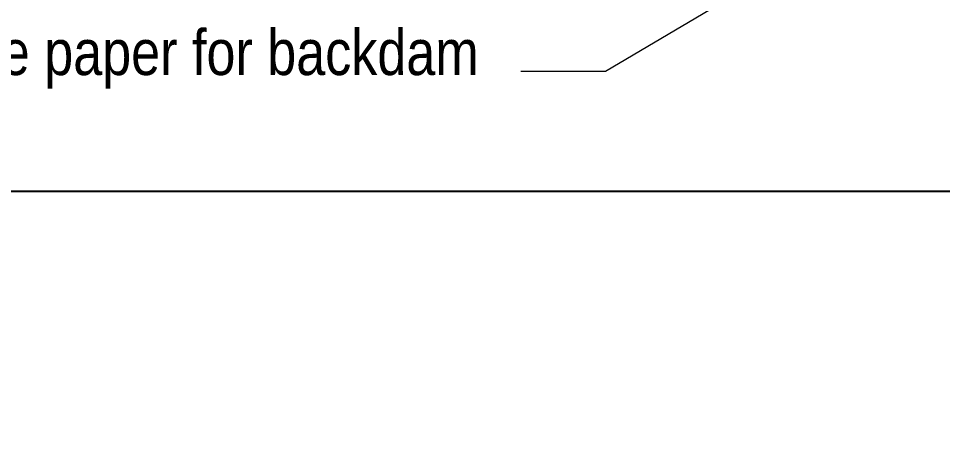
# Model space of a CAD drawing. Header units: inches. Extents: x -24 to 76, y -57 to 19.
# Drawn here: x -6.766 to -5.496, y 12.194 to 12.78 of the extents above; entities that cross this region are included whole.
import ezdxf

# ---------------------------------------------------------------- set-up
doc = ezdxf.new("R2010")
doc.units = ezdxf.units.IN
doc.header["$MEASUREMENT"] = 0
for name, color, linetype, lineweight in [('.ATI-HATCH', 7, 'Continuous', 0), ('G-ANNO-TTLB', 7, 'Continuous', 0), ('TYVEK', 7, 'Continuous', 0)]:
    doc.layers.add(name, color=color, linetype=linetype, lineweight=lineweight)

# ---------------------------------------------------------------- blocks, each defined once
blk = doc.blocks.new('Block_498')
at = {"layer": '.ATI-HATCH'}
blk.add_open_spline([(-6.7236, 13.8137), (-6.7236, 13.8137), (-6.8402, 13.7462), (-6.8402, 13.7462), (-6.8402, 13.7462), (-6.9569, 13.6787), (-6.9569, 13.6787), (-6.9569, 13.6787), (-5.0903, 12.6128), (-5.0903, 12.6128), (-5.0903, 12.6128), (-4.857, 12.7478), (-4.857, 12.7478), (-4.857, 12.7478), (-6.7236, 13.8137), (-6.7236, 13.8137)], degree=3, knots=[0, 0, 0, 0, 1, 1, 1, 2, 2, 2, 3, 3, 3, 4, 4, 4, 5, 5, 5, 5], dxfattribs=at)

msp = doc.modelspace()

# ---------------------------------------------------------------- hatches: boundary and pattern name
at = {"layer": 'G-ANNO-TTLB', "true_color": 0xff00ff, "transparency": 33554687}
h = msp.add_hatch(color=6, dxfattribs=at)
edge = h.paths.add_edge_path()
edge.add_spline(control_points=[(19.9156, -15.0652), (19.9156, -15.0652), (-20.7721, -15.0652), (-20.7721, -15.0652), (-20.7721, -15.0652), (-20.7721, 19.0598), (-20.7721, 19.0598), (-20.7721, 19.0598), (19.9156, 19.0598), (19.9156, 19.0598), (19.9156, 19.0598), (19.9156, -15.0652), (19.9156, -15.0652)], knot_values=[0, 0, 0, 0, 1, 1, 1, 2, 2, 2, 3, 3, 3, 4, 4, 4, 4], degree=3, periodic=0)
edge = h.paths.add_edge_path()
edge.add_spline(control_points=[(-20.6471, 18.9348), (-20.6471, 18.9348), (-20.6471, -14.9402), (-20.6471, -14.9402), (-20.6471, -14.9402), (19.7906, -14.9402), (19.7906, -14.9402), (19.7906, -14.9402), (19.7906, 18.9348), (19.7906, 18.9348), (19.7906, 18.9348), (-20.6471, 18.9348), (-20.6471, 18.9348)], knot_values=[0, 0, 0, 0, 1, 1, 1, 2, 2, 2, 3, 3, 3, 4, 4, 4, 4], degree=3, periodic=0)
edge.add_line((-20.6471, 18.9348), (-20.6471, 18.9348))

# ---------------------------------------------------------------- linework, layer by layer
at = {"layer": 'G-ANNO-TTLB'}
for points in [[(19.9156, -15.0652), (19.9156, -15.0652), (-20.7721, -15.0652), (-20.7721, -15.0652), (-20.7721, -15.0652), (-20.7721, 19.0598), (-20.7721, 19.0598), (-20.7721, 19.0598), (19.9156, 19.0598), (19.9156, 19.0598), (19.9156, 19.0598), (19.9156, -15.0652), (19.9156, -15.0652)], [(-20.6471, 18.9348), (-20.6471, 18.9348), (-20.6471, -14.9402), (-20.6471, -14.9402), (-20.6471, -14.9402), (19.7906, -14.9402), (19.7906, -14.9402), (19.7906, -14.9402), (19.7906, 18.9348), (19.7906, 18.9348), (19.7906, 18.9348), (-20.6471, 18.9348), (-20.6471, 18.9348)]]:
    msp.add_open_spline(points, degree=3, knots=[0, 0, 0, 0, 1, 1, 1, 2, 2, 2, 3, 3, 3, 4, 4, 4, 4], dxfattribs=at)
at = {"layer": 'TYVEK', "color": 18, "lineweight": 0, "true_color": 0x000000}
for p, q in [((-5.7089, 12.8549), (-5.9589, 12.7067)), ((-5.9589, 12.7067), (-6.0752, 12.7067))]:
    msp.add_line(p, q, dxfattribs=at)
at = {"layer": 'TYVEK', "color": 18, "lineweight": 25, "true_color": 0x000000}
msp.add_lwpolyline([(-7.0771, 14.6569), (-4.5106, 14.6569), (-4.5106, 12.5421), (-7.0771, 12.5421)], close=True, dxfattribs=at)

# ---------------------------------------------------------------- block references
at = {"layer": '.ATI-HATCH'}
msp.add_blockref('Block_498', (0, 0), dxfattribs=at)

# ---------------------------------------------------------------- texts
at = {"layer": 'TYVEK', "insert": (-7.0127, 12.6831), "char_height": 0.2, "attachment_point": 7}
msp.add_mtext('\\C18;\\c0;\\FArial Narrow|b0|i0|c1;\\H0.062500;\\W1.000000;Release paper for backdam', dxfattribs=at)

doc.saveas('drawing.dxf')
